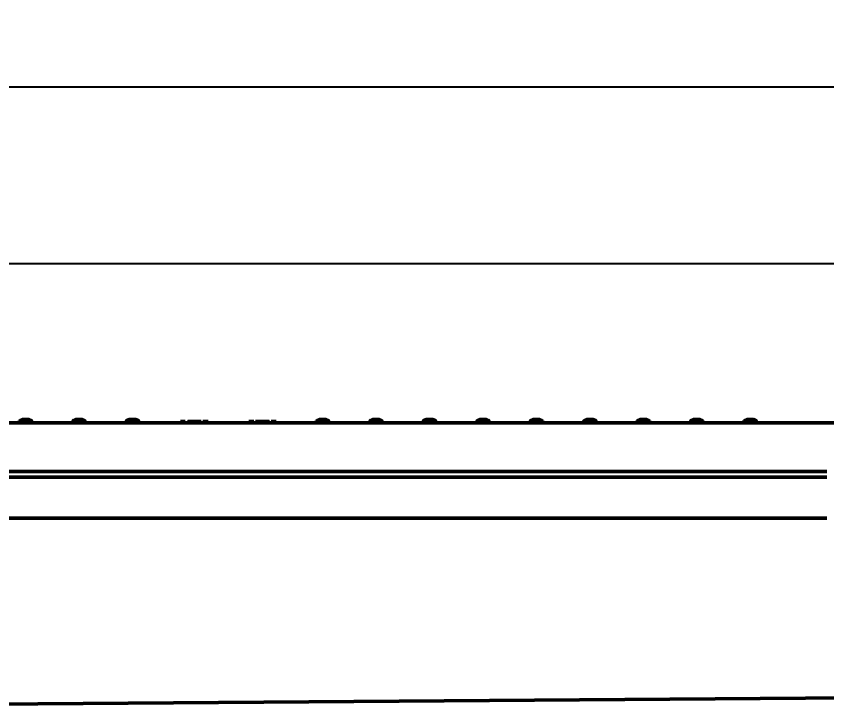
# Model space of a CAD drawing. Header units: inches. Extents: x 39 to 190, y 80 to 114.
# Drawn here: x 154 to 168.71, y 87.41 to 99.93 of the extents above; entities that cross this region are included whole.
import ezdxf

# ---------------------------------------------------------------- set-up
doc = ezdxf.new("R2010")
doc.units = ezdxf.units.IN
doc.header["$LTSCALE"] = 8
doc.header["$MEASUREMENT"] = 0
doc.layers.add('Visible (ANSI)', color=7, linetype='Continuous', lineweight=50)
doc.styles.add('Dim Text (Zurn)', font='')
doc.styles.add('ZURN', font='romans.shx')
doc.styles.get('Dim Text (Zurn)').set_extended_font_data('Tahoma', italic=True)
doc.dimstyles.new('Frac 1_32 (Zurn)', dxfattribs={"dimscale": 8, "dimtxt": 0.125, "dimasz": 0.098425, "dimexe": 0.125, "dimexo": 0.0625, "dimgap": 0.031496, "dimtad": 0, "dimtih": 1, "dimtoh": 1, "dimdec": 5, "dimrnd": 1e-08, "dimzin": 0, "dimdsep": 46, "dimlunit": 5, "dimtxsty": 'Dim Text (Zurn)', "dimcen": 0.09, "dimdle": 0.393701, "dimclrd": 256, "dimclre": 256, "dimclrt": 256, "dimadec": 0, "dimazin": 3, "dimtfac": 0.96, "dimtdec": 5, "dimtofl": 0, "dimtmove": 0, "dimatfit": 3, "dimfxl": 0, "dimtolj": 1, "dimtzin": 12, "dimlwd": -1, "dimlwe": -1, "dimarcsym": 0})

# ---------------------------------------------------------------- blocks, each defined once
blk = doc.blocks.new('*D3')
for p, q in [((67.838, 93), (67.838, 96.433)), ((187.838, 93), (187.838, 96.433)), ((68.626, 95.433), (123.348, 95.433)), ((187.051, 95.433), (132.328, 95.433))]:
    blk.add_line(p, q)
for points in [[(68.626, 95.565), (68.626, 95.302), (67.838, 95.433)], [(187.051, 95.565), (187.051, 95.302), (187.838, 95.433)]]:
    blk.add_solid(points)
at = {"layer": 'Defpoints', "color": 0}
for p in [(67.838, 95.433), (67.838, 92.5), (187.838, 92.5)]:
    blk.add_point(p, dxfattribs=at)
at = {"insert": (123.6, 96.195), "char_height": 1, "attachment_point": 1, "style": 'ZURN'}
blk.add_mtext('\\A1;120 [3048]', dxfattribs=at)
blk = doc.blocks.new('*D4')
for p, q in [((65.339, 91.32), (65.339, 99.64)), ((187.838, 92.784), (187.838, 99.64)), ((66.126, 98.64), (121.71, 98.64)), ((187.051, 98.64), (131.467, 98.64))]:
    blk.add_line(p, q)
for points in [[(66.126, 98.771), (66.126, 98.509), (65.339, 98.64)], [(187.051, 98.771), (187.051, 98.509), (187.838, 98.64)]]:
    blk.add_solid(points)
at = {"layer": 'Defpoints', "color": 0}
for p in [(187.838, 98.64), (187.838, 92.284), (65.339, 90.82)]:
    blk.add_point(p, dxfattribs=at)
at = {"insert": (121.962, 99.926), "char_height": 1, "attachment_point": 1, "style": 'ZURN'}
blk.add_mtext('\\A1;122{\\H0.960000x;\\S1/2;} [3111]', dxfattribs=at)

msp = doc.modelspace()

# ---------------------------------------------------------------- linework, layer by layer
at = {"layer": 'Visible (ANSI)'}
for p, q in [((67.838386, 92.550861), (187.838386, 92.550861)), ((154.20672, 92.610861), (154.140023, 92.610861)), ((155.17672, 92.610861), (155.110023, 92.610861)), ((156.14672, 92.610861), (156.080023, 92.610861)), ((156.986207, 92.570861), (157.071695, 92.570861)), ((156.986207, 92.550861), (156.986207, 92.570861)), ((157.071695, 92.550861), (157.071695, 92.570861)), ((157.115035, 92.550861), (157.115035, 92.570861)), ((157.358928, 92.570861), (157.118928, 92.570861)), ((157.118928, 92.550861), (157.118928, 92.570861)), ((157.358928, 92.550861), (157.358928, 92.570861)), ((157.389778, 92.570861), (157.488498, 92.570861)), ((157.389778, 92.550861), (157.389778, 92.570861)), ((157.488498, 92.550861), (157.488498, 92.570861)), ((158.222993, 92.570861), (158.316356, 92.570861)), ((158.222993, 92.550861), (158.222993, 92.570861)), ((158.316356, 92.550861), (158.316356, 92.570861)), ((158.403542, 92.570861), (158.347206, 92.570861)), ((158.347206, 92.550861), (158.347206, 92.570861)), ((158.534077, 92.570861), (158.403542, 92.570861)), ((158.403542, 92.550861), (158.403542, 92.570861)), ((158.587206, 92.570861), (158.534077, 92.570861)), ((158.534077, 92.550861), (158.534077, 92.570861)), ((158.587206, 92.550861), (158.587206, 92.570861)), ((158.5911, 92.550861), (158.5911, 92.570861)), ((158.631028, 92.570861), (158.719049, 92.570861)), ((158.631028, 92.550861), (158.631028, 92.570861)), ((158.719049, 92.550861), (158.719049, 92.570861)), ((159.530051, 92.610861), (159.596748, 92.610861)), ((160.500051, 92.610861), (160.566748, 92.610861)), ((161.470051, 92.610861), (161.536748, 92.610861)), ((162.440051, 92.610861), (162.506748, 92.610861)), ((163.410051, 92.610861), (163.476748, 92.610861)), ((164.380051, 92.610861), (164.446748, 92.610861)), ((165.350051, 92.610861), (165.416748, 92.610861)), ((166.320051, 92.610861), (166.386748, 92.610861)), ((167.290051, 92.610861), (167.356748, 92.610861)), ((149.838386, 91.664861), (168.713386, 91.664861)), ((149.838386, 91.559861), (168.713386, 91.559861)), ((168.713386, 90.819861), (149.838386, 90.819861)), ((183.338386, 87.665505), (149.838386, 87.414255))]:
    msp.add_line(p, q, dxfattribs=at)
for centre, start, end in [((154.140023, 92.510861), 90, 156.4218215), ((154.20672, 92.510861), 23.5781785, 90), ((155.110023, 92.510861), 90, 156.4218215), ((155.17672, 92.510861), 23.5781785, 90), ((156.080023, 92.510861), 90, 156.4218215), ((156.14672, 92.510861), 23.5781785, 90), ((159.530051, 92.510861), 90, 156.4218215), ((159.596748, 92.510861), 23.5781785, 90), ((160.500051, 92.510861), 90, 156.4218215), ((160.566748, 92.510861), 23.5781785, 90), ((161.470051, 92.510861), 90, 156.4218215), ((161.536748, 92.510861), 23.5781785, 90), ((162.440051, 92.510861), 90, 156.4218215), ((162.506748, 92.510861), 23.5781785, 90), ((163.410051, 92.510861), 90, 156.4218215), ((163.476748, 92.510861), 23.5781785, 90), ((164.380051, 92.510861), 90, 156.4218215), ((164.446748, 92.510861), 23.5781785, 90), ((165.350051, 92.510861), 90, 156.4218215), ((165.416748, 92.510861), 23.5781785, 90), ((166.320051, 92.510861), 90, 156.4218215), ((166.386748, 92.510861), 23.5781785, 90), ((167.290051, 92.510861), 90, 156.4218215), ((167.356748, 92.510861), 23.5781785, 90)]:
    msp.add_arc(centre, 0.1, start, end, dxfattribs=at)
msp.add_open_spline([(157.118928, 92.570861), (157.116592, 92.570861), (157.115035, 92.570861)], degree=2, dxfattribs=at)
msp.add_open_spline([(158.5911, 92.570861), (158.589901, 92.570861), (158.588103, 92.570861), (158.587206, 92.570861)], degree=2, knots=[0, 0, 0, 1, 1.246083203, 1.246083203, 1.246083203], dxfattribs=at)

# ---------------------------------------------------------------- dimensions: what is measured, and where the dimension line sits
for base, p1, p2, picture, middle in [((187.838386, 98.639777), (65.338546, 90.819861), (187.838386, 92.283834), '*D4', (126.588466, 98.639777)), ((67.838386, 95.43344), (187.838386, 92.499861), (67.838386, 92.499861), '*D3', (127.838386, 95.43344))]:
    dim = msp.add_linear_dim(base=base, p1=p1, p2=p2, angle=180, dimstyle='Frac 1_32 (Zurn)', override={"dimtxsty": 'ZURN', "dimatfit": 1})
    dim.commit()
    dim.dimension.update_dxf_attribs({"geometry": picture, "text_midpoint": middle, "dimtype": 160})

doc.saveas('drawing.dxf')
